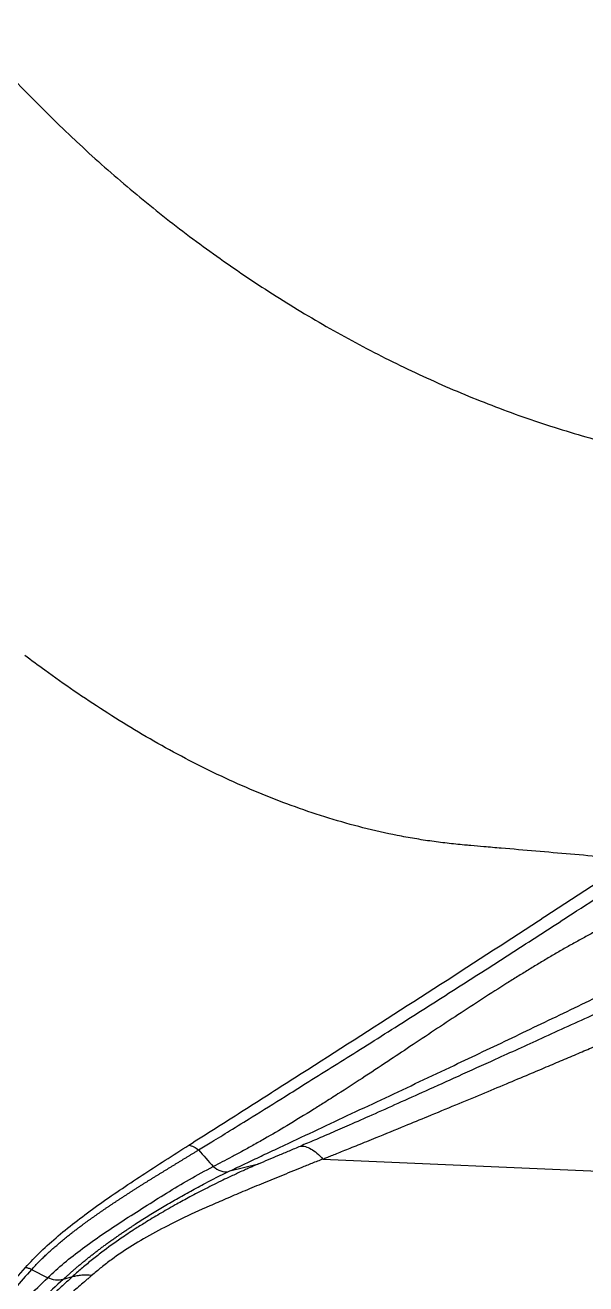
# Model space of a CAD drawing. Header units: inches. Extents: x 2 to 86, y -22 to 129.
# Drawn here: x 23.97 to 30.45, y 10.16 to 24.72 of the extents above; entities that cross this region are included whole.
import ezdxf

# ---------------------------------------------------------------- set-up
doc = ezdxf.new("R2010")
doc.units = ezdxf.units.IN
doc.header["$MEASUREMENT"] = 0
doc.layers.add('BDIM_CYAN', color=4, linetype='Continuous')

# ---------------------------------------------------------------- blocks, each defined once
blk = doc.blocks.new('2026 RHYTHM')
at = {"layer": 'BDIM_CYAN', "color": 3}
for p, q in [((23.963, 10.48), (24.295, 10.562)), ((25.039, 10.618), (33.098, 10.259)), ((23.95, 10.474), (23.963, 10.48)), ((21.671, 9.339), (21.858, 9.244)), ((21.858, 9.244), (21.86, 9.246)), ((22.14, 9.254), (22.036, 9.225))]:
    blk.add_line(p, q, dxfattribs=at)
for points, knots in [([(17.649, 33.299), (17.645, 33.266), (17.607, 32.981), (17.558, 32.441), (17.556, 31.866), (17.574, 31.482), (17.584, 31.322), (17.594, 31.194), (17.603, 31.099), (17.612, 31.003), (17.633, 30.811), (17.67, 30.524), (17.755, 30.015), (17.895, 29.384), (18.111, 28.636), (18.375, 27.901), (18.681, 27.182), (18.971, 26.597), (19.19, 26.196), (19.304, 25.997), (19.37, 25.885), (19.42, 25.801), (19.471, 25.717), (19.522, 25.633), (19.574, 25.55), (19.644, 25.439), (19.732, 25.302), (19.949, 24.975), (20.441, 24.282), (21.278, 23.275), (22.205, 22.355), (22.996, 21.677), (23.509, 21.279), (23.931, 20.977), (24.252, 20.758), (24.579, 20.548), (24.91, 20.346), (25.247, 20.154), (25.701, 19.91), (26.28, 19.628), (26.99, 19.33), (27.713, 19.076), (28.449, 18.866), (29.007, 18.745), (29.381, 18.681), (29.537, 18.657), (29.662, 18.639), (29.756, 18.627), (29.849, 18.615), (29.928, 18.606), (30.022, 18.596), (30.147, 18.584), (30.382, 18.564), (30.808, 18.541), (31.171, 18.541), (31.408, 18.551)], [0.0583442, 0.0583442, 0.0583442, 0.0583442, 0.0625, 0.09375, 0.125, 0.1328125, 0.140625, 0.1445312, 0.1484375, 0.1523438, 0.15625, 0.171875, 0.1875, 0.21875, 0.25, 0.28125, 0.3125, 0.34375, 0.359375, 0.3671875, 0.3710938, 0.375, 0.3789062, 0.3828125, 0.3867188, 0.390625, 0.3984375, 0.40625, 0.4375, 0.5, 0.5625, 0.59375, 0.625, 0.640625, 0.65625, 0.671875, 0.6875, 0.703125, 0.71875, 0.75, 0.78125, 0.8125, 0.84375, 0.875, 0.8828125, 0.890625, 0.8945312, 0.8984375, 0.9023438, 0.90625, 0.9082031, 0.9140625, 0.921875, 0.9375, 0.9671985, 0.9671985, 0.9671985, 0.9671985]), ([(28.604, 14.084), (28.505, 14.093), (28.137, 14.124), (27.636, 14.168), (27.168, 14.208), (26.918, 14.229), (26.784, 14.241), (26.684, 14.25), (26.6, 14.257), (26.5, 14.268), (26.4, 14.28), (26.266, 14.298), (26.099, 14.324), (25.7, 14.397), (25.107, 14.548), (24.333, 14.827), (23.583, 15.173), (22.858, 15.575), (22.276, 15.951), (21.858, 16.246), (21.67, 16.386), (21.593, 16.444)], [0.6922712, 0.6922712, 0.6922712, 0.6922712, 0.7039266, 0.7351766, 0.7508016, 0.7586141, 0.7644734, 0.7664266, 0.7703328, 0.7742391, 0.7781453, 0.7820516, 0.7898641, 0.7976766, 0.8289266, 0.8601766, 0.8914266, 0.9226766, 0.9539266, 0.9695516, 0.9804054, 0.9804054, 0.9804054, 0.9804054]), ([(23.488, 10.778), (23.59, 10.843), (23.692, 10.908), (23.896, 11.037), (23.998, 11.102), (24.303, 11.297), (24.507, 11.427), (25.12, 11.818), (25.528, 12.08), (26.347, 12.606), (26.756, 12.87), (27.371, 13.269), (27.575, 13.403), (27.883, 13.603), (27.985, 13.67), (28.19, 13.805), (28.292, 13.872), (28.395, 13.939)], [0, 0, 0, 0, 0.0625, 0.0625, 0.125, 0.125, 0.25, 0.25, 0.5, 0.5, 0.75, 0.75, 0.875, 0.875, 0.9375, 0.9375, 1, 1, 1, 1]), ([(23.602, 10.723), (23.653, 10.754), (23.773, 10.827), (23.979, 10.955), (24.261, 11.129), (24.554, 11.312), (24.958, 11.564), (25.449, 11.872), (26.064, 12.261), (26.688, 12.659), (27.203, 12.989), (27.615, 13.256), (27.956, 13.476), (28.263, 13.677), (28.469, 13.811), (28.538, 13.856)], [0, 0, 0, 0, 0.030675, 0.072345, 0.125009, 0.201957, 0.250006, 0.370313, 0.500004, 0.623983, 0.750001, 0.813011, 0.874994, 0.957452, 1, 1, 1, 1]), ([(28.344, 13.333), (28.323, 13.322), (28.281, 13.3), (28.219, 13.267), (28.157, 13.233), (28.095, 13.2), (28.032, 13.165), (27.97, 13.131), (27.908, 13.096), (27.846, 13.061), (27.784, 13.025), (27.722, 12.989), (27.66, 12.953), (27.599, 12.916), (27.537, 12.879), (27.475, 12.842), (27.413, 12.804), (27.351, 12.766), (27.289, 12.728), (27.228, 12.69), (27.093, 12.605), (26.883, 12.471), (26.605, 12.29), (26.326, 12.104), (26.055, 11.924), (25.776, 11.738), (25.499, 11.555), (25.254, 11.396), (25.067, 11.277), (24.871, 11.154), (24.641, 11.013), (24.406, 10.875), (24.233, 10.777), (24.107, 10.708), (23.989, 10.644), (23.878, 10.585), (23.807, 10.548), (23.772, 10.531)], [0, 0, 0, 0, 0.01279, 0.02562, 0.038489, 0.051399, 0.064349, 0.07734, 0.090372, 0.103445, 0.116559, 0.129714, 0.142911, 0.15615, 0.16943, 0.182753, 0.196118, 0.209525, 0.222974, 0.236466, 0.25, 0.311566, 0.374999, 0.435768, 0.5, 0.558108, 0.625, 0.6875, 0.723231, 0.75, 0.818686, 0.875, 0.903624, 0.930436, 0.955437, 0.978624, 1, 1, 1, 1]), ([(23.963, 10.48), (23.993, 10.494), (24.053, 10.523), (24.143, 10.565), (24.233, 10.608), (24.324, 10.651), (24.415, 10.694), (24.506, 10.736), (24.694, 10.825), (24.981, 10.96), (25.37, 11.143), (25.762, 11.327), (26.157, 11.513), (26.644, 11.743), (27.225, 12.019), (27.904, 12.345), (28.438, 12.603), (28.822, 12.791), (29.054, 12.905), (29.209, 12.981), (29.286, 13.019)], [0, 0, 0, 0, 0.017858, 0.035715, 0.053571, 0.071427, 0.089285, 0.107142, 0.124999, 0.200011, 0.274998, 0.35, 0.425002, 0.500001, 0.625, 0.75, 0.875, 0.91667, 0.958336, 1, 1, 1, 1]), ([(29.376, 12.838), (29.357, 12.83), (29.321, 12.813), (29.267, 12.79), (29.215, 12.766), (29.165, 12.743), (29.116, 12.721), (29.052, 12.692), (28.971, 12.655), (28.871, 12.61), (28.702, 12.532), (28.47, 12.426), (28.069, 12.242), (27.59, 12.023), (27.066, 11.784), (26.62, 11.582), (26.245, 11.412), (25.913, 11.263), (25.619, 11.132), (25.395, 11.033), (25.237, 10.963), (25.134, 10.918), (25.037, 10.876), (24.946, 10.837), (24.862, 10.801), (24.808, 10.779), (24.782, 10.768)], [0, 0, 0, 0, 0.011399, 0.022518, 0.033358, 0.043917, 0.054195, 0.06419, 0.084287, 0.105535, 0.127942, 0.192446, 0.255138, 0.388925, 0.506812, 0.601964, 0.684966, 0.755637, 0.821899, 0.878794, 0.902602, 0.924972, 0.945904, 0.965394, 0.98343, 1, 1, 1, 1]), ([(25.039, 10.618), (25.054, 10.623), (25.087, 10.637), (25.141, 10.658), (25.205, 10.684), (25.277, 10.713), (25.359, 10.746), (25.45, 10.782), (25.549, 10.823), (25.73, 10.896), (25.967, 10.993), (26.273, 11.119), (26.57, 11.242), (26.872, 11.367), (27.155, 11.486), (27.403, 11.59), (27.62, 11.682), (27.809, 11.762), (27.99, 11.839), (28.164, 11.913), (28.331, 11.985), (28.49, 12.053), (28.642, 12.118), (28.787, 12.18), (28.925, 12.24), (29.055, 12.296), (29.178, 12.348), (29.294, 12.398), (29.403, 12.444), (29.504, 12.487), (29.599, 12.527), (29.686, 12.563), (29.742, 12.585), (29.769, 12.596)], [0, 0, 0, 0, 0.009149, 0.020227, 0.033233, 0.048162, 0.06501, 0.083774, 0.104448, 0.12703, 0.197277, 0.253312, 0.321913, 0.386593, 0.44737, 0.50426, 0.546532, 0.587141, 0.626091, 0.663385, 0.699029, 0.733026, 0.765383, 0.796103, 0.825193, 0.852659, 0.878507, 0.902744, 0.925376, 0.94641, 0.965854, 0.983715, 1, 1, 1, 1]), ([(21.671, 9.339), (21.677, 9.345), (21.689, 9.358), (21.708, 9.378), (21.726, 9.398), (21.745, 9.417), (21.764, 9.437), (21.784, 9.457), (21.804, 9.476), (21.824, 9.495), (21.844, 9.515), (21.865, 9.534), (21.886, 9.553), (21.907, 9.572), (21.929, 9.591), (21.951, 9.61), (21.973, 9.629), (21.995, 9.648), (22.018, 9.667), (22.041, 9.686), (22.064, 9.705), (22.087, 9.724), (22.111, 9.743), (22.134, 9.761), (22.158, 9.78), (22.183, 9.799), (22.207, 9.817), (22.232, 9.836), (22.256, 9.854), (22.281, 9.873), (22.307, 9.891), (22.332, 9.91), (22.358, 9.928), (22.384, 9.946), (22.41, 9.965), (22.436, 9.983), (22.462, 10.001), (22.488, 10.02), (22.515, 10.038), (22.542, 10.056), (22.569, 10.074), (22.596, 10.093), (22.623, 10.111), (22.651, 10.129), (22.678, 10.147), (22.706, 10.165), (22.733, 10.183), (22.761, 10.201), (22.789, 10.219), (22.817, 10.238), (22.846, 10.256), (22.874, 10.274), (22.902, 10.292), (22.931, 10.31), (22.959, 10.328), (22.988, 10.346), (23.017, 10.364), (23.046, 10.382), (23.075, 10.4), (23.104, 10.418), (23.133, 10.436), (23.162, 10.453), (23.191, 10.471), (23.22, 10.489), (23.249, 10.507), (23.278, 10.525), (23.308, 10.543), (23.337, 10.561), (23.367, 10.579), (23.396, 10.597), (23.425, 10.615), (23.455, 10.633), (23.484, 10.651), (23.514, 10.669), (23.543, 10.687), (23.573, 10.705), (23.592, 10.717), (23.602, 10.723)], [0, 0, 0, 0, 0.013332, 0.026665, 0.039998, 0.05333, 0.066663, 0.079996, 0.093329, 0.106663, 0.119996, 0.133329, 0.146662, 0.159995, 0.173328, 0.186661, 0.199994, 0.213327, 0.22666, 0.239993, 0.253326, 0.26666, 0.279993, 0.293326, 0.306659, 0.319992, 0.333325, 0.346658, 0.359992, 0.373325, 0.386659, 0.399993, 0.413326, 0.42666, 0.439994, 0.453329, 0.466663, 0.479998, 0.493333, 0.506668, 0.520004, 0.533339, 0.546675, 0.560011, 0.573347, 0.586683, 0.600019, 0.613355, 0.626691, 0.640026, 0.653362, 0.666697, 0.680032, 0.693367, 0.706701, 0.720035, 0.733369, 0.746703, 0.760035, 0.773368, 0.7867, 0.800032, 0.813363, 0.826694, 0.840025, 0.853356, 0.866687, 0.880017, 0.893348, 0.906678, 0.920009, 0.93334, 0.946671, 0.960002, 0.973334, 0.986667, 1, 1, 1, 1]), ([(24.295, 10.562), (24.37, 10.595), (24.488, 10.646), (24.653, 10.714), (24.738, 10.75), (24.782, 10.768)], [0.8766491, 0.8766491, 0.8766491, 0.8766491, 0.9375, 0.96875, 1, 1, 1, 1]), ([(21.86, 9.246), (21.919, 9.304), (21.982, 9.36), (22.115, 9.472), (22.186, 9.527), (22.332, 9.636), (22.408, 9.69), (22.565, 9.798), (22.646, 9.851), (22.81, 9.958), (22.894, 10.011), (23.062, 10.118), (23.147, 10.171), (23.319, 10.277), (23.407, 10.33), (23.586, 10.433), (23.678, 10.483), (23.772, 10.531)], [0, 0, 0, 0, 0.125, 0.125, 0.25, 0.25, 0.375, 0.375, 0.5, 0.5, 0.625, 0.625, 0.75, 0.75, 0.875, 0.875, 1, 1, 1, 1]), ([(24.295, 10.562), (24.286, 10.558), (24.265, 10.549), (24.229, 10.533), (24.183, 10.513), (24.129, 10.489), (24.049, 10.452), (23.957, 10.409), (23.818, 10.342), (23.659, 10.262), (23.485, 10.171), (23.315, 10.078), (23.149, 9.983), (22.995, 9.889), (22.847, 9.796), (22.678, 9.683), (22.533, 9.579), (22.421, 9.492), (22.36, 9.444), (22.302, 9.396), (22.246, 9.348), (22.192, 9.301), (22.157, 9.269), (22.14, 9.254)], [0, 0, 0, 0, 0.0081718, 0.0193649, 0.0336124, 0.0509536, 0.0714311, 0.1113961, 0.1428597, 0.21566, 0.2857059, 0.3475661, 0.4285583, 0.5094022, 0.5714162, 0.656553, 0.7857042, 0.823911, 0.8611073, 0.897305, 0.9325142, 0.9667432, 1, 1, 1, 1]), ([(25.039, 10.618), (24.997, 10.601), (24.912, 10.567), (24.748, 10.501), (24.549, 10.42), (24.324, 10.328), (24.113, 10.24), (23.915, 10.156), (23.669, 10.048), (23.391, 9.921), (23.097, 9.772), (22.834, 9.62), (22.633, 9.484), (22.478, 9.366), (22.403, 9.303), (22.366, 9.27)], [0, 0, 0, 0, 0.03125, 0.0625, 0.125, 0.1875, 0.25, 0.3125, 0.375, 0.5, 0.625, 0.75, 0.875, 0.9375, 1, 1, 1, 1]), ([(23.772, 10.531), (23.799, 10.508), (23.828, 10.49), (23.89, 10.471), (23.921, 10.468), (23.95, 10.474)], [0, 0, 0, 0, 0.5, 0.5, 1, 1, 1, 1]), ([(22.036, 9.225), (22.046, 9.234), (22.066, 9.253), (22.097, 9.28), (22.128, 9.308), (22.159, 9.336), (22.191, 9.363), (22.223, 9.39), (22.256, 9.417), (22.289, 9.444), (22.322, 9.471), (22.356, 9.498), (22.39, 9.524), (22.424, 9.551), (22.459, 9.577), (22.494, 9.603), (22.53, 9.63), (22.566, 9.656), (22.602, 9.682), (22.639, 9.708), (22.676, 9.734), (22.714, 9.76), (22.752, 9.786), (22.79, 9.812), (22.829, 9.837), (22.902, 9.886), (23.013, 9.957), (23.165, 10.05), (23.324, 10.143), (23.489, 10.236), (23.634, 10.314), (23.756, 10.378), (23.853, 10.427), (23.918, 10.458), (23.95, 10.474)], [0, 0, 0, 0, 0.020847, 0.041691, 0.062532, 0.08337, 0.104206, 0.125039, 0.145871, 0.166702, 0.187533, 0.208364, 0.229196, 0.25003, 0.270866, 0.291704, 0.312543, 0.333382, 0.354219, 0.375055, 0.395887, 0.416716, 0.437541, 0.458364, 0.479183, 0.499999, 0.574912, 0.64982, 0.724791, 0.799825, 0.874885, 0.916606, 0.958308, 1, 1, 1, 1]), ([(19.901, 7.428), (19.919, 7.448), (19.954, 7.489), (20.025, 7.569), (20.149, 7.71), (20.326, 7.911), (20.538, 8.152), (20.821, 8.475), (21.175, 8.878), (21.459, 9.201), (21.601, 9.363)], [0, 0, 0, 0, 0.03125, 0.0625, 0.125, 0.25, 0.375, 0.5, 0.75, 1, 1, 1, 1]), ([(21.671, 9.339), (21.607, 9.268), (21.479, 9.125), (21.287, 8.912), (21.095, 8.699), (20.903, 8.487), (20.71, 8.274), (20.518, 8.062), (20.325, 7.85), (20.133, 7.638), (20.005, 7.496), (19.941, 7.426)], [0, 0, 0, 0, 0.111111, 0.222222, 0.333334, 0.444445, 0.555555, 0.666664, 0.777775, 0.888888, 1, 1, 1, 1]), ([(20.003, 7.424), (20.008, 7.429), (20.017, 7.438), (20.037, 7.457), (20.071, 7.49), (20.138, 7.557), (20.274, 7.69), (20.467, 7.88), (20.699, 8.107), (20.932, 8.335), (21.164, 8.563), (21.396, 8.791), (21.627, 9.018), (21.781, 9.169), (21.858, 9.244)], [0, 0, 0, 0, 0.0078125, 0.015625, 0.03125, 0.0625, 0.125, 0.25, 0.375, 0.5, 0.625, 0.75, 0.875, 0.9988744, 0.9988744, 0.9988744, 0.9988744]), ([(22.036, 9.225), (21.955, 9.15), (21.795, 9), (21.554, 8.775), (21.312, 8.55), (21.07, 8.325), (20.829, 8.1), (20.587, 7.875), (20.385, 7.687), (20.244, 7.555), (20.173, 7.489), (20.138, 7.456), (20.118, 7.437), (20.108, 7.428), (20.103, 7.423)], [0, 0, 0, 0, 0.125, 0.25, 0.375, 0.5, 0.625, 0.75, 0.875, 0.9375, 0.96875, 0.984375, 0.992188, 1, 1, 1, 1]), ([(22.14, 9.254), (22.098, 9.215), (22.014, 9.139), (21.891, 9.026), (21.77, 8.915), (21.653, 8.807), (21.539, 8.702), (21.427, 8.599), (21.319, 8.499), (21.213, 8.401), (21.111, 8.306), (21.011, 8.214), (20.914, 8.124), (20.82, 8.036), (20.728, 7.951), (20.64, 7.868), (20.554, 7.788), (20.471, 7.711), (20.391, 7.635), (20.313, 7.563), (20.238, 7.492), (20.189, 7.446), (20.165, 7.424)], [0, 0, 0, 0, 0.063282, 0.125171, 0.185667, 0.244767, 0.302471, 0.358778, 0.413688, 0.467199, 0.51931, 0.570022, 0.619332, 0.667241, 0.713748, 0.758853, 0.802554, 0.844852, 0.885745, 0.925235, 0.96332, 1, 1, 1, 1]), ([(22.359, 9.265), (22.35, 9.257), (22.33, 9.239), (22.288, 9.203), (22.21, 9.135), (22.053, 9), (21.829, 8.808), (21.559, 8.577), (21.289, 8.346), (21.018, 8.115), (20.747, 7.885), (20.521, 7.693), (20.341, 7.539), (20.25, 7.462), (20.205, 7.424)], [0, 0, 0, 0, 0.0124858, 0.0281108, 0.0593608, 0.1218608, 0.2468608, 0.3718608, 0.4968608, 0.6218608, 0.7468608, 0.8718608, 0.9343608, 0.9968608, 0.9968608, 0.9968608, 0.9968608]), ([(22.036, 9.225), (22.008, 9.217), (21.978, 9.215), (21.918, 9.222), (21.888, 9.232), (21.86, 9.246)], [0, 0, 0, 0, 0.5, 0.5, 1, 1, 1, 1])]:
    blk.add_open_spline(points, degree=3, knots=knots, dxfattribs=at)
for points in [[(21.601, 9.363), (21.656, 9.425), (21.775, 9.549), (21.977, 9.73), (22.198, 9.907), (22.436, 10.083), (22.687, 10.257), (22.948, 10.431), (23.216, 10.604), (23.397, 10.72), (23.488, 10.778)], [(23.488, 10.778), (23.508, 10.775), (23.548, 10.761), (23.585, 10.737), (23.602, 10.723)], [(23.602, 10.723), (23.658, 10.659), (23.715, 10.594), (23.772, 10.531)], [(24.782, 10.768), (24.8, 10.769), (24.838, 10.765), (24.902, 10.737), (24.97, 10.689), (25.016, 10.643), (25.039, 10.618)], [(21.671, 9.339), (21.66, 9.344), (21.637, 9.354), (21.613, 9.36), (21.601, 9.363)], [(22.366, 9.27), (22.346, 9.273), (22.308, 9.275), (22.251, 9.274), (22.194, 9.267), (22.158, 9.259), (22.14, 9.254)], [(22.366, 9.27), (22.364, 9.268), (22.361, 9.267), (22.359, 9.265)]]:
    blk.add_open_spline(points, degree=3, dxfattribs=at)

msp = doc.modelspace()

# ---------------------------------------------------------------- block references
msp.add_blockref('2026 RHYTHM', (2.373, 0.985))

doc.saveas('drawing.dxf')
